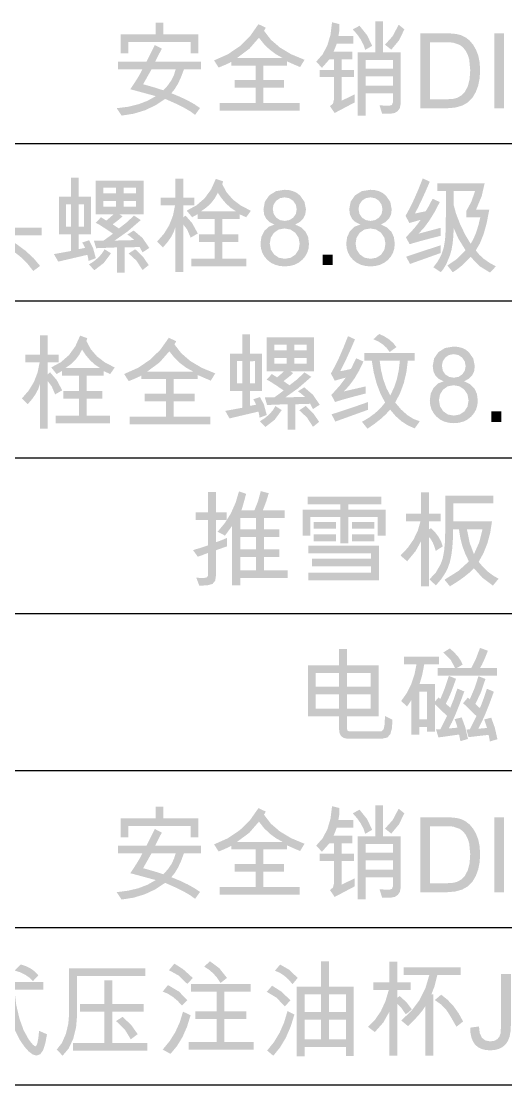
# Model space of a CAD drawing. Extents: x 3 to 592, y 5 to 207.
# Drawn here: x 413.18 to 424.59, y 130.95 to 156.03 of the extents above; entities that cross this region are included whole.
import ezdxf

# ---------------------------------------------------------------- set-up
doc = ezdxf.new("R2010")
doc.units = 0
doc.layers.get('0').update_dxf_attribs({"linetype": 'CONTINUOUS'})

msp = doc.modelspace()

# ---------------------------------------------------------------- hatches: boundary and pattern name
h = msp.add_hatch(color=7)
h.paths.add_polyline_path([(417.344353, 155.269459), (417.169067, 155.269459), (417.169067, 155.537901), (415.695117, 155.537901), (415.695117, 155.269459), (415.517626, 155.269459), (415.517626, 155.719251), (416.338385, 155.719251), (416.338385, 155.992654), (416.52194, 155.992654), (416.52194, 155.719251), (417.344353, 155.719251)])
h.paths.add_polyline_path([(417.412153, 154.894082), (417.007561, 154.894082), (416.939658, 154.709907), (416.867414, 154.554257), (416.79083, 154.427133), (416.709904, 154.328535), (416.917738, 154.242554), (417.099682, 154.155798), (417.255685, 154.068318), (417.385694, 153.980167), (417.269388, 153.817558), (417.164278, 153.896322), (417.011832, 153.985472), (416.812051, 154.085061), (416.564935, 154.195141), (416.335887, 154.043014), (416.088547, 153.926492), (415.822809, 153.845627), (415.538572, 153.80047), (415.422265, 153.975206), (415.693687, 154.009734), (415.937514, 154.068706), (416.153849, 154.152172), (416.342795, 154.260184), (415.743073, 154.422792), (415.847149, 154.578752), (415.929521, 154.709287), (415.990189, 154.814397), (416.029153, 154.894082), (415.454787, 154.894082), (415.454787, 155.073778), (416.124514, 155.073778), (416.321849, 155.464589), (416.486111, 155.380253), (416.329015, 155.073778), (417.412153, 155.073778)])
h.paths.add_polyline_path([(416.814635, 154.894082), (416.24523, 154.894082), (416.04569, 154.540753), (416.305312, 154.467028), (416.52194, 154.397437), (416.624259, 154.508756), (416.707148, 154.628603), (416.770607, 154.757027)])
h = msp.add_hatch(color=7)
h.paths.add_polyline_path([(422.108247, 154.062298), (422.092193, 153.979615), (422.044306, 153.910162), (421.972304, 153.863033), (421.885005, 153.847324), (421.67389, 153.847324), (421.613256, 154.044108), (421.752645, 154.034944), (421.835396, 154.031981), (421.905125, 154.051894), (421.928551, 154.111907), (421.928551, 154.328535), (421.283078, 154.328535), (421.283078, 153.803227), (421.101728, 153.803227), (421.101728, 155.294815), (421.51073, 155.294815), (421.51073, 156.025175), (421.69208, 156.025175), (421.69208, 155.294815), (422.108247, 155.294815)])
h.paths.add_polyline_path([(421.928551, 154.906208), (421.928551, 155.113465), (421.283078, 155.113465), (421.283078, 154.906208)])
h.paths.add_polyline_path([(421.928551, 154.508231), (421.928551, 154.726512), (421.283078, 154.726512), (421.283078, 154.508231)])
h.paths.add_polyline_path([(421.028417, 154.111907), (420.556025, 153.862207), (420.447436, 154.02261), (420.518405, 154.088274), (420.542245, 154.187424), (420.542245, 154.708322), (420.201594, 154.708322), (420.201594, 154.87975), (420.542245, 154.87975), (420.542245, 155.128348), (420.433655, 155.128348), (420.256715, 154.926603), (420.123321, 155.073778), (420.272769, 155.244405), (420.384597, 155.456114), (420.458805, 155.708855), (420.495392, 156.002575), (420.665717, 155.959029), (420.664959, 155.796972), (420.644771, 155.674602), (420.997549, 155.674602), (420.997549, 155.494906), (420.603981, 155.494906), (420.574767, 155.411948), (420.530669, 155.309147), (420.97109, 155.309147), (420.97109, 155.128348), (420.723595, 155.128348), (420.723595, 154.87975), (421.013534, 154.87975), (421.013534, 154.708322), (420.723595, 154.708322), (420.723595, 154.153799), (421.028417, 154.300974)])
h.paths.add_polyline_path([(422.198647, 155.835006), (422.069731, 155.571525), (421.889966, 155.356), (421.74224, 155.47396), (421.923246, 155.675223), (422.06415, 155.943044)])
h.paths.add_polyline_path([(421.440174, 155.445297), (421.276464, 155.351039), (421.234907, 155.47216), (421.172215, 155.593229), (421.088336, 155.714195), (420.983217, 155.835006), (421.142518, 155.919342), (421.323592, 155.692655)])
h = msp.add_hatch(color=7)
h.paths.add_polyline_path([(419.847292, 155.116221), (419.742561, 154.945896), (419.612336, 155.000053), (419.433329, 155.079841), (419.433329, 154.981174), (418.873295, 154.981174), (418.873295, 154.639971), (419.366081, 154.639971), (419.366081, 154.459173), (418.873295, 154.459173), (418.873295, 154.095922), (419.733742, 154.095922), (419.733742, 153.916226), (417.845829, 153.916226), (417.845829, 154.095922), (418.693047, 154.095922), (418.693047, 154.459173), (418.200261, 154.459173), (418.200261, 154.639971), (418.693047, 154.639971), (418.693047, 154.981174), (418.121437, 154.981174), (418.121437, 155.068817), (418.089811, 155.049498), (418.02966, 155.020517), (417.940983, 154.981923), (417.823781, 154.933769), (417.716845, 155.10189), (418.040753, 155.246394), (418.322906, 155.436891), (418.563305, 155.673483), (418.761949, 155.956273), (418.935031, 155.874694), (418.893138, 155.800831), (419.053852, 155.590611), (419.266449, 155.406436), (419.530929, 155.248306)])
h.paths.add_polyline_path([(419.333559, 155.158114), (419.171717, 155.248151), (419.024396, 155.357929), (418.891648, 155.487551), (418.773525, 155.63712), (418.545804, 155.375499), (418.254831, 155.158114)])
h = msp.add_hatch(color=7)
h.paths.add_polyline_path([(422.573343, 155.740748), (423.16149, 155.740748), (423.305357, 155.736614), (423.427727, 155.724212), (423.536868, 155.6961), (423.641047, 155.644837), (423.735994, 155.569527), (423.818539, 155.470653), (423.886683, 155.351315), (423.938704, 155.21544), (423.971225, 155.056277), (423.98225, 154.866521), (423.971001, 154.679754), (423.937326, 154.510505), (423.881326, 154.358722), (423.803105, 154.224355), (423.697366, 154.114388), (423.559536, 154.035839), (423.389564, 153.98871), (423.187397, 153.973001), (422.573343, 153.973001)])
h.paths.add_polyline_path([(422.798791, 154.183014), (423.163695, 154.183014), (423.363235, 154.197345), (423.45136, 154.223873), (423.540726, 154.275618), (423.622857, 154.359885), (423.690106, 154.48508), (423.734754, 154.65451), (423.749637, 154.871482), (423.726486, 155.118977), (423.694171, 155.228945), (423.643252, 155.32899), (423.577796, 155.410777), (423.503244, 155.467345), (423.348903, 155.520813), (423.263741, 155.528255), (423.15708, 155.530735), (422.798791, 155.530735)])
h = msp.add_hatch(color=7)
h.dxf.hatch_style = 2
h.paths.add_polyline_path([(424.546776, 153.973001), (424.319675, 153.973001), (424.319675, 155.740748), (424.546776, 155.740748)])
h = msp.add_hatch(color=7)
h.paths.add_polyline_path([(413.654226, 150.980696), (412.815276, 150.980696), (412.79874, 150.933291), (413.0531, 150.779399), (413.274645, 150.615378), (413.463428, 150.441228), (413.619499, 150.25695), (413.54288, 150.199624), (413.457993, 150.137336), (413.318691, 150.313648), (413.148899, 150.479572), (412.948722, 150.635058), (412.718262, 150.780053), (412.543277, 150.561462), (412.319251, 150.380284), (412.046133, 150.236521), (411.72387, 150.13017), (411.631266, 150.308764), (411.981218, 150.420265), (412.261305, 150.569489), (412.471524, 150.756334), (412.611878, 150.980696), (411.592681, 150.980696), (411.592681, 151.159841), (412.67196, 151.159841), (412.718124, 151.362895), (412.733696, 151.595301), (412.733696, 152.328417), (412.917251, 152.328417), (412.917251, 151.489467), (412.904917, 151.342431), (412.868193, 151.159841), (413.654226, 151.159841)])
h.paths.add_polyline_path([(412.479035, 151.812479), (412.345641, 151.666407), (412.18441, 151.881519), (411.95538, 152.064385), (412.074994, 152.194472), (412.190758, 152.125949), (412.296651, 152.039442), (412.392726, 151.934953)])
h.paths.add_polyline_path([(412.275636, 151.362688), (412.130667, 151.223782), (412.061928, 151.33902), (411.974742, 151.444957), (411.869055, 151.541592), (411.744816, 151.628925), (411.860571, 151.76287), (411.988832, 151.682048), (412.100763, 151.58841), (412.196365, 151.481957)])
h = msp.add_hatch(color=7)
h.paths.add_polyline_path([(414.932072, 150.438851), (414.760644, 150.37491), (414.747966, 150.458833), (414.733635, 150.518777), (414.04682, 150.358374), (413.944846, 150.535314), (414.349438, 150.609177), (414.349438, 151.002193), (414.060601, 151.002193), (414.060601, 151.888547), (414.349438, 151.888547), (414.349438, 152.338339), (414.530236, 152.338339), (414.530236, 151.888547), (414.816317, 151.888547), (414.816317, 151.002193), (414.530236, 151.002193), (414.530236, 150.653825), (414.626837, 150.671188), (414.677962, 150.683591), (414.643098, 150.758005), (414.610714, 150.809268), (414.772771, 150.861082), (414.866271, 150.680766)])
h.paths.add_polyline_path([(414.64985, 151.182992), (414.64985, 151.708851), (414.530236, 151.706095), (414.530236, 151.182992)])
h.paths.add_polyline_path([(414.349438, 151.182992), (414.349438, 151.708851), (414.227619, 151.708851), (414.227619, 151.182992)])
h.paths.add_polyline_path([(416.19215, 150.681386), (416.032298, 150.577757), (416.012316, 150.611381), (415.96505, 150.702883), (415.608965, 150.691308), (415.608965, 150.095444), (415.427064, 150.095444), (415.427064, 150.693512), (414.939238, 150.67422), (414.886321, 150.853916), (415.11232, 150.853916), (415.197491, 150.914481), (415.26287, 150.96223), (415.308509, 150.997163), (415.334459, 151.019281), (415.317311, 151.029926), (415.282438, 151.052767), (415.229892, 151.087804), (415.159724, 151.135036), (415.023298, 151.223024), (414.929867, 151.273391), (415.054442, 151.405131), (415.177363, 151.325205), (415.288571, 151.418292), (415.344381, 151.471277), (414.927662, 151.471277), (414.927662, 152.269437), (416.058205, 152.269437), (416.058205, 151.471277), (415.489351, 151.471277), (415.560458, 151.426629), (415.531192, 151.398009), (415.483012, 151.356831), (415.415815, 151.303148), (415.329498, 151.237011), (415.475019, 151.140548), (415.64376, 151.270842), (415.831104, 151.442063), (415.990957, 151.338434), (415.681036, 151.07013), (415.373596, 150.853916), (415.840475, 150.866043), (415.741325, 150.949207), (415.674008, 150.997232), (415.82449, 151.09149), (416.029197, 150.917857)])
h.paths.add_polyline_path([(415.877406, 151.965717), (415.877406, 152.098009), (415.586365, 152.098009), (415.586365, 151.965717)])
h.paths.add_polyline_path([(415.405015, 151.965717), (415.405015, 152.098009), (415.109564, 152.098009), (415.109564, 151.965717)])
h.paths.add_polyline_path([(415.877406, 151.652076), (415.877406, 151.784919), (415.586365, 151.784919), (415.586365, 151.652076)])
h.paths.add_polyline_path([(415.405015, 151.652076), (415.405015, 151.784919), (415.109564, 151.784919), (415.109564, 151.652076)])
h.paths.add_polyline_path([(416.177819, 150.276242), (416.032298, 150.160487), (415.88719, 150.382627), (415.704876, 150.550196), (415.858114, 150.651069), (416.040497, 150.476471)])
h.paths.add_polyline_path([(415.288708, 150.554606), (415.119761, 150.326334), (414.897897, 150.155526), (414.770566, 150.290574), (414.891808, 150.369966), (414.993464, 150.456076), (415.075586, 150.549008), (415.138227, 150.648864)])
h = msp.add_hatch(color=7)
h.paths.add_polyline_path([(417.333295, 151.021486), (417.165175, 150.92392), (417.082148, 151.115399), (416.988786, 151.237011), (416.988786, 150.115839), (416.802475, 150.115839), (416.802475, 151.162597), (416.762581, 151.048805), (416.700776, 150.932326), (416.61706, 150.813161), (416.511433, 150.691308), (416.376386, 150.831867), (416.537297, 151.015939), (416.661157, 151.219234), (416.747913, 151.441753), (416.797514, 151.683495), (416.455761, 151.683495), (416.455761, 151.864294), (416.80468, 151.864294), (416.80468, 152.31629), (416.988786, 152.31629), (416.988786, 151.864294), (417.250613, 151.864294), (417.250613, 151.683495), (416.988786, 151.683495), (416.988786, 151.397414), (417.044459, 151.444819), (417.203553, 151.261264)])
h.paths.add_polyline_path([(418.583452, 151.557818), (418.47376, 151.405131), (418.318317, 151.473482), (418.318317, 151.364893), (417.913725, 151.364893), (417.913725, 151.004398), (418.285244, 151.004398), (418.285244, 150.824702), (417.913725, 150.824702), (417.913725, 150.426724), (418.47376, 150.426724), (418.47376, 150.245926), (417.177853, 150.245926), (417.177853, 150.426724), (417.730722, 150.426724), (417.730722, 150.824702), (417.361407, 150.824702), (417.361407, 151.004398), (417.730722, 151.004398), (417.730722, 151.364893), (417.328334, 151.364893), (417.328334, 151.476238), (417.199901, 151.405131), (417.072019, 151.560574), (417.303125, 151.685442), (417.494595, 151.851754), (417.64648, 152.059613), (417.758834, 152.309124), (417.929159, 152.251247), (417.909315, 152.182345), (418.012556, 151.990117), (418.15936, 151.821919), (418.349676, 151.677802)])
h.paths.add_polyline_path([(418.231776, 151.545691), (418.112404, 151.625066), (418.001506, 151.724285), (417.899083, 151.843348), (417.805136, 151.982254), (417.735166, 151.853269), (417.645972, 151.737514), (417.537555, 151.634988), (417.409914, 151.545691)])
h = msp.add_hatch(color=7)
h.paths.add_polyline_path([(423.053378, 150.966915), (422.836234, 150.912035), (422.642034, 150.860668), (422.470778, 150.812816), (422.322467, 150.768478), (422.234824, 150.933291), (422.348297, 151.05256), (422.443941, 151.160667), (422.521705, 151.257612), (422.581538, 151.343395), (422.317506, 151.26843), (422.226004, 151.437653), (422.322114, 151.611605), (422.421892, 151.81682), (422.525288, 152.053352), (422.63225, 152.321251), (422.796512, 152.241876), (422.695846, 152.009858), (422.603862, 151.80745), (422.52056, 151.634704), (422.445939, 151.491672), (422.700049, 151.545691), (422.778529, 151.676674), (422.863209, 151.841143), (423.032432, 151.76287), (422.911113, 151.528974), (422.787004, 151.326652), (422.660207, 151.155853), (422.530826, 151.016525), (423.053378, 151.155431)])
h.paths.add_polyline_path([(424.354246, 150.245926), (424.213687, 150.101507), (423.968051, 150.251713), (423.758383, 150.471373), (423.642119, 150.349589), (423.533142, 150.248682), (423.431503, 150.168445), (423.337254, 150.108673), (423.212128, 150.266321), (423.430341, 150.416871), (423.638218, 150.627367), (423.466721, 150.906833), (423.360956, 151.148265), (423.351172, 150.956339), (423.335049, 150.784876), (423.308178, 150.633878), (423.270557, 150.503343), (423.187324, 150.300565), (423.109051, 150.172614), (423.055583, 150.108673), (422.88195, 150.224428), (422.98613, 150.364575), (423.067159, 150.51547), (423.124141, 150.682075), (423.155904, 150.86935), (423.164267, 150.978801), (423.170305, 151.109542), (423.173965, 151.261574), (423.175197, 151.434897), (423.175197, 152.024697), (422.974555, 152.024697), (422.974555, 152.204394), (424.088561, 152.204394), (424.019934, 151.903499), (423.885162, 151.579867), (424.19715, 151.579867), (424.137937, 151.269808), (424.065341, 151.006878), (423.979411, 150.791078), (423.880201, 150.622406), (423.963495, 150.520095), (424.070302, 150.42321), (424.200569, 150.331803)])
h.paths.add_polyline_path([(423.986586, 151.40017), (423.661369, 151.40017), (423.661369, 151.560574), (423.773472, 151.764317), (423.865318, 152.024697), (423.358752, 152.024697), (423.358752, 151.696724), (423.414424, 151.492499), (423.511438, 151.241972), (423.632499, 150.989033), (423.760588, 150.777848), (423.827991, 150.898573), (423.888056, 151.042501), (423.940887, 151.209683)])
h.paths.add_polyline_path([(423.053378, 150.56067), (422.332389, 150.303803), (422.239785, 150.474129), (422.48163, 150.554839), (422.697845, 150.626609), (422.888427, 150.689387), (423.053378, 150.743122)])
h = msp.add_hatch(color=7)
h.paths.add_polyline_path([(419.62648, 151.232601), (419.768685, 151.164293), (419.870324, 151.066065), (419.931346, 150.937968), (419.951697, 150.780053), (419.941681, 150.670697), (419.911665, 150.570798), (419.861703, 150.480304), (419.791845, 150.399164), (419.706062, 150.331967), (419.609117, 150.284097), (419.50101, 150.255451), (419.381741, 150.245926), (419.261042, 150.255546), (419.152022, 150.284442), (419.054784, 150.332665), (418.969432, 150.400266), (418.89966, 150.482208), (418.849887, 150.574174), (418.820061, 150.676063), (418.810131, 150.78777), (418.832455, 150.944453), (418.899427, 151.080466), (419.004158, 151.181338), (419.140309, 151.232601), (419.026405, 151.290125), (418.945109, 151.36758), (418.89637, 151.469322), (418.880135, 151.595301), (418.914448, 151.774583), (419.017388, 151.92162), (419.175793, 152.019599), (419.37678, 152.052258), (419.484258, 152.043792), (419.580936, 152.018427), (419.666762, 151.976216), (419.741684, 151.91721), (419.845864, 151.767831), (419.880591, 151.59034), (419.864683, 151.470562), (419.816994, 151.371714), (419.737576, 151.293846)])
h.paths.add_polyline_path([(419.381741, 151.318039), (419.491295, 151.33747), (419.581832, 151.395761), (419.642603, 151.483128), (419.662861, 151.59034), (419.642259, 151.700238), (419.58073, 151.791533), (419.488952, 151.853063), (419.378985, 151.873664), (419.268122, 151.853407), (419.178342, 151.792636), (419.118811, 151.704579), (419.098967, 151.602466), (419.119293, 151.484713), (419.180547, 151.394658), (419.271429, 151.337125)])
h.paths.add_polyline_path([(419.381741, 150.424519), (419.519545, 150.449048), (419.632544, 150.523187), (419.707716, 150.636944), (419.732865, 150.780053), (419.706889, 150.923852), (419.629237, 151.039124), (419.514377, 151.115054), (419.37678, 151.140548), (419.236151, 151.114503), (419.124875, 151.036368), (419.052459, 150.92144), (419.028412, 150.785014), (419.053285, 150.643972), (419.128182, 150.528148), (419.241319, 150.450289)])
h = msp.add_hatch(color=7)
h.paths.add_polyline_path([(421.64657, 151.232601), (421.788775, 151.164293), (421.890414, 151.066065), (421.951435, 150.937968), (421.971787, 150.780053), (421.96177, 150.670697), (421.931755, 150.570798), (421.881792, 150.480304), (421.811934, 150.399164), (421.726151, 150.331967), (421.629206, 150.284097), (421.521099, 150.255451), (421.40183, 150.245926), (421.281131, 150.255546), (421.172111, 150.284442), (421.074873, 150.332665), (420.989521, 150.400266), (420.919749, 150.482208), (420.869976, 150.574174), (420.84015, 150.676063), (420.83022, 150.78777), (420.852544, 150.944453), (420.919517, 151.080466), (421.024248, 151.181338), (421.160398, 151.232601), (421.046494, 151.290125), (420.965199, 151.36758), (420.916459, 151.469322), (420.900224, 151.595301), (420.934537, 151.774583), (421.037477, 151.92162), (421.195882, 152.019599), (421.396869, 152.052258), (421.504348, 152.043792), (421.601026, 152.018427), (421.686851, 151.976216), (421.761774, 151.91721), (421.865953, 151.767831), (421.90068, 151.59034), (421.884772, 151.470562), (421.837084, 151.371714), (421.757665, 151.293846)])
h.paths.add_polyline_path([(421.40183, 151.318039), (421.511384, 151.33747), (421.601921, 151.395761), (421.662693, 151.483128), (421.68295, 151.59034), (421.662348, 151.700238), (421.600819, 151.791533), (421.509042, 151.853063), (421.399074, 151.873664), (421.288211, 151.853407), (421.198432, 151.792636), (421.1389, 151.704579), (421.119057, 151.602466), (421.139383, 151.484713), (421.200637, 151.394658), (421.291518, 151.337125)])
h.paths.add_polyline_path([(421.40183, 150.424519), (421.539634, 150.449048), (421.652633, 150.523187), (421.727805, 150.636944), (421.752954, 150.780053), (421.726978, 150.923852), (421.649326, 151.039124), (421.534466, 151.115054), (421.396869, 151.140548), (421.25624, 151.114503), (421.144964, 151.036368), (421.072548, 150.92144), (421.048501, 150.785014), (421.073375, 150.643972), (421.148271, 150.528148), (421.261408, 150.450289)])
h = msp.add_hatch(color=7)
h.dxf.hatch_style = 2
h.paths.add_polyline_path([(420.513493, 150.276242), (420.270407, 150.276242), (420.270407, 150.523187), (420.513493, 150.523187)])
h = msp.add_hatch(color=7)
h.paths.add_polyline_path([(414.140153, 147.324727), (413.973686, 147.227162), (413.891348, 147.418641), (413.799502, 147.540252), (413.799502, 146.419081), (413.614294, 146.419081), (413.614294, 147.465838), (413.574916, 147.352047), (413.513835, 147.235568), (413.431049, 147.116402), (413.326559, 146.994549), (413.192614, 147.135109), (413.35207, 147.319181), (413.474836, 147.522476), (413.560808, 147.744994), (413.609884, 147.986737), (413.271438, 147.986737), (413.271438, 148.167535), (413.616498, 148.167535), (413.616498, 148.619532), (413.799502, 148.619532), (413.799502, 148.167535), (414.058573, 148.167535), (414.058573, 147.986737), (413.799502, 147.986737), (413.799502, 147.700656), (413.854623, 147.748061), (414.011858, 147.564506)])
h.paths.add_polyline_path([(415.377631, 147.86106), (415.269042, 147.708373), (415.115804, 147.776724), (415.115804, 147.668134), (414.71507, 147.668134), (414.71507, 147.30764), (415.082731, 147.30764), (415.082731, 147.127943), (414.71507, 147.127943), (414.71507, 146.729966), (415.269042, 146.729966), (415.269042, 146.549167), (413.986364, 146.549167), (413.986364, 146.729966), (414.533721, 146.729966), (414.533721, 147.127943), (414.168265, 147.127943), (414.168265, 147.30764), (414.533721, 147.30764), (414.533721, 147.668134), (414.135192, 147.668134), (414.135192, 147.77948), (414.007861, 147.708373), (413.881633, 147.863816), (414.110456, 147.988683), (414.300005, 148.154995), (414.45028, 148.362855), (414.561281, 148.612366), (414.729953, 148.554489), (414.71011, 148.485587), (414.812549, 148.293359), (414.957881, 148.125161), (415.146207, 147.981044)])
h.paths.add_polyline_path([(415.029814, 147.848933), (414.911596, 147.928308), (414.801749, 148.027527), (414.700377, 148.146589), (414.607583, 148.285495), (414.538139, 148.156511), (414.449729, 148.040756), (414.342406, 147.93823), (414.216221, 147.848933)])
h = msp.add_hatch(color=7)
h.paths.add_polyline_path([(417.744415, 147.722705), (417.639133, 147.552379), (417.508013, 147.606536), (417.327697, 147.686324), (417.327697, 147.587657), (416.763252, 147.587657), (416.763252, 147.246455), (417.259346, 147.246455), (417.259346, 147.065656), (416.763252, 147.065656), (416.763252, 146.702405), (417.629763, 146.702405), (417.629763, 146.522709), (415.72807, 146.522709), (415.72807, 146.702405), (416.581902, 146.702405), (416.581902, 147.065656), (416.085257, 147.065656), (416.085257, 147.246455), (416.581902, 147.246455), (416.581902, 147.587657), (416.005882, 147.587657), (416.005882, 147.6753), (415.973834, 147.655982), (415.913209, 147.627), (415.823956, 147.588406), (415.706021, 147.540252), (415.597983, 147.708373), (415.924182, 147.852878), (416.208316, 148.043374), (416.450489, 148.279966), (416.650804, 148.562757), (416.82554, 148.481177), (416.783096, 148.407314), (416.944929, 148.197094), (417.159163, 148.012919), (417.425692, 147.85479)])
h.paths.add_polyline_path([(417.226824, 147.764597), (417.063751, 147.854635), (416.91525, 147.964413), (416.781425, 148.094034), (416.66238, 148.243603), (416.433419, 147.981983), (416.140379, 147.764597)])
h = msp.add_hatch(color=7)
h.paths.add_polyline_path([(418.957506, 146.742093), (418.787732, 146.678152), (418.775329, 146.762074), (418.761273, 146.822019), (418.080522, 146.661615), (417.980201, 146.838555), (418.380384, 146.912418), (418.380384, 147.305435), (418.094854, 147.305435), (418.094854, 148.191789), (418.380384, 148.191789), (418.380384, 148.641581), (418.559529, 148.641581), (418.559529, 148.191789), (418.842853, 148.191789), (418.842853, 147.305435), (418.559529, 147.305435), (418.559529, 146.957067), (418.655371, 146.97443), (418.706152, 146.986832), (418.671287, 147.061246), (418.638904, 147.112509), (418.799858, 147.164324), (418.892325, 146.984007)])
h.paths.add_polyline_path([(418.67804, 147.486233), (418.67804, 148.012093), (418.559529, 148.009337), (418.559529, 147.486233)])
h.paths.add_polyline_path([(418.380384, 147.486233), (418.380384, 148.012093), (418.260219, 148.012093), (418.260219, 147.486233)])
h.paths.add_polyline_path([(420.204906, 146.984627), (420.046707, 146.880999), (420.027208, 146.914623), (419.98001, 147.006125), (419.627784, 146.994549), (419.627784, 146.398686), (419.447536, 146.398686), (419.447536, 146.996754), (418.964672, 146.977462), (418.911755, 147.157158), (419.135549, 147.157158), (419.219996, 147.217723), (419.284859, 147.265472), (419.330188, 147.300405), (419.356035, 147.322522), (419.338671, 147.333168), (419.303945, 147.356009), (419.251855, 147.391045), (419.182402, 147.438278), (419.047561, 147.526265), (418.955301, 147.576633), (419.078222, 147.708373), (419.200041, 147.628447), (419.310008, 147.721533), (419.365405, 147.774519), (418.953096, 147.774519), (418.953096, 148.572679), (420.072615, 148.572679), (420.072615, 147.774519), (419.509272, 147.774519), (419.579277, 147.72987), (419.550751, 147.70125), (419.503209, 147.660073), (419.43665, 147.60639), (419.351074, 147.540252), (419.494941, 147.44379), (419.662441, 147.574083), (419.847719, 147.745304), (420.005917, 147.641676), (419.698753, 147.373372), (419.394068, 147.157158), (419.857089, 147.169285), (419.758697, 147.252449), (419.691725, 147.300474), (419.840553, 147.394732), (420.0434, 147.221099)])
h.paths.add_polyline_path([(419.89347, 148.268959), (419.89347, 148.401251), (419.605184, 148.401251), (419.605184, 148.268959)])
h.paths.add_polyline_path([(419.426039, 148.268959), (419.426039, 148.401251), (419.133344, 148.401251), (419.133344, 148.268959)])
h.paths.add_polyline_path([(419.89347, 147.955317), (419.89347, 148.08816), (419.605184, 148.08816), (419.605184, 147.955317)])
h.paths.add_polyline_path([(419.426039, 147.955317), (419.426039, 148.08816), (419.133344, 148.08816), (419.133344, 147.955317)])
h.paths.add_polyline_path([(420.191126, 146.579484), (420.046707, 146.463729), (419.90284, 146.685869), (419.722593, 146.853438), (419.874728, 146.954311), (420.055045, 146.779713)])
h.paths.add_polyline_path([(419.310284, 146.857848), (419.143334, 146.629576), (418.923882, 146.458768), (418.797654, 146.593816), (418.91775, 146.673208), (419.018415, 146.759318), (419.099651, 146.85225), (419.161456, 146.952106)])
h = msp.add_hatch(color=7)
h.paths.add_polyline_path([(422.010553, 148.342271), (421.852354, 148.226515), (421.781782, 148.322539), (421.694156, 148.404765), (421.58958, 148.473245), (421.468157, 148.52803), (421.60541, 148.653707), (421.735841, 148.59117), (421.846842, 148.518453), (421.938413, 148.435504)])
h.paths.add_polyline_path([(421.286808, 147.24866), (421.067708, 147.192125), (420.874292, 147.139932), (420.70661, 147.09208), (420.564716, 147.048568), (420.478726, 147.213933), (420.68054, 147.437933), (420.818275, 147.623486), (420.659869, 147.581042), (420.559755, 147.550174), (420.468253, 147.719949), (420.563226, 147.892238), (420.662074, 148.096566), (420.764746, 148.332934), (420.871191, 148.601342), (421.034902, 148.525825), (420.936217, 148.29596), (420.845284, 148.094155), (420.762206, 147.920358), (420.687085, 147.774519), (420.775831, 147.790918), (420.938991, 147.826333), (420.951083, 147.848985), (420.975784, 147.898818), (421.013095, 147.975936), (421.063014, 148.080443), (421.234442, 148.002171), (421.133759, 147.790797), (421.023464, 147.603091), (420.903455, 147.438949), (420.773626, 147.298269), (421.286808, 147.416229)])
h.paths.add_polyline_path([(422.561768, 146.593816), (422.442155, 146.426246), (422.281854, 146.496027), (422.131683, 146.592989), (421.99164, 146.717236), (421.861725, 146.868872), (421.761171, 146.758052), (421.638965, 146.64625), (421.495158, 146.533311), (421.329802, 146.419081), (421.199716, 146.581689), (421.363418, 146.677902), (421.508878, 146.785432), (421.636045, 146.904227), (421.744867, 147.034237), (421.635003, 147.246007), (421.546017, 147.481135), (421.477907, 147.73962), (421.430675, 148.021463), (421.253183, 148.021463), (421.253183, 148.202262), (422.440501, 148.202262), (422.440501, 148.021463), (422.279546, 148.021463), (422.245138, 147.746863), (422.184117, 147.491125), (422.096534, 147.254301), (421.982441, 147.036442), (422.121253, 146.871706), (422.264043, 146.742988), (422.410865, 146.650341)])
h.paths.add_polyline_path([(422.092133, 148.021463), (421.616985, 148.021463), (421.651729, 147.785724), (421.704767, 147.5705), (421.776201, 147.375844), (421.866135, 147.201806), (421.953149, 147.383208), (422.019855, 147.580216), (422.0662, 147.792933)])
h.paths.add_polyline_path([(421.339724, 146.863911), (420.57133, 146.58665), (420.483687, 146.756975), (420.796424, 146.860328), (421.043377, 146.943011), (421.224494, 147.005022), (421.339724, 147.046364)])
h = msp.add_hatch(color=7)
h.paths.add_polyline_path([(423.605636, 147.535843), (423.746394, 147.467535), (423.846999, 147.369307), (423.9074, 147.241209), (423.927546, 147.083295), (423.917632, 146.973939), (423.887927, 146.87404), (423.838481, 146.783546), (423.769347, 146.702405), (423.684477, 146.635209), (423.588548, 146.587339), (423.481458, 146.558693), (423.363101, 146.549167), (423.243634, 146.558788), (423.135794, 146.587683), (423.039633, 146.635906), (422.955202, 146.703508), (422.886154, 146.785449), (422.836897, 146.877416), (422.807382, 146.979305), (422.797554, 147.091012), (422.819534, 147.247695), (422.885749, 147.383707), (422.989102, 147.48458), (423.123874, 147.535843), (423.011099, 147.593367), (422.930673, 147.670822), (422.882493, 147.772564), (422.866456, 147.898542), (422.900356, 148.077825), (423.002055, 148.224862), (423.159014, 148.32284), (423.35814, 148.3555), (423.464473, 148.347033), (423.560161, 148.321669), (423.6451, 148.279458), (423.719186, 148.220452), (423.822401, 148.071073), (423.85699, 147.893581), (423.841281, 147.773804), (423.794152, 147.674956), (423.715603, 147.597088)])
h.paths.add_polyline_path([(423.363101, 147.621281), (423.471828, 147.640711), (423.561539, 147.699002), (423.621346, 147.78637), (423.641465, 147.893581), (423.620932, 148.00348), (423.559885, 148.094775), (423.469417, 148.156304), (423.360345, 148.176906), (423.250309, 148.156649), (423.161356, 148.095877), (423.102583, 148.007821), (423.083084, 147.905708), (423.103065, 147.787955), (423.163561, 147.6979), (423.253823, 147.640367)])
h.paths.add_polyline_path([(423.363101, 146.727761), (423.499527, 146.75229), (423.611148, 146.826429), (423.685562, 146.940186), (423.710367, 147.083295), (423.684735, 147.227093), (423.607841, 147.342366), (423.494153, 147.418296), (423.35814, 147.44379), (423.219096, 147.417745), (423.108991, 147.33961), (423.037057, 147.224682), (423.01308, 147.088256), (423.037609, 146.947214), (423.111747, 146.83139), (423.223782, 146.75353)])
h = msp.add_hatch(color=7)
h.dxf.hatch_style = 2
h.paths.add_polyline_path([(424.483733, 146.579484), (424.243403, 146.579484), (424.243403, 146.826429), (424.483733, 146.826429)])
h = msp.add_hatch(color=7)
h.paths.add_polyline_path([(419.451649, 142.899814), (418.332682, 142.899814), (418.332682, 142.722322), (418.141962, 142.722322), (418.141962, 144.129575), (417.974392, 143.898064), (417.799657, 143.989566), (417.97124, 144.194825), (418.112334, 144.421994), (418.223042, 144.671075), (418.303468, 144.942066), (418.471037, 144.883086), (418.431246, 144.733543), (418.399517, 144.618985), (418.375849, 144.539464), (418.360243, 144.495031), (418.666719, 144.495031), (418.751054, 144.708006), (418.8172, 144.947027), (419.004062, 144.897418), (418.945427, 144.704699), (418.865707, 144.495031), (419.37944, 144.495031), (419.37944, 144.315334), (418.893268, 144.315334), (418.893268, 144.044136), (419.251558, 144.044136), (419.251558, 143.862787), (418.893268, 143.862787), (418.893268, 143.573399), (419.251558, 143.573399), (419.251558, 143.394254), (418.893268, 143.394254), (418.893268, 143.080612), (419.451649, 143.080612)])
h.paths.add_polyline_path([(418.705304, 144.044136), (418.705304, 144.315334), (418.332682, 144.315334), (418.332682, 144.044136)])
h.paths.add_polyline_path([(418.705304, 143.573399), (418.705304, 143.862787), (418.332682, 143.862787), (418.332682, 143.573399)])
h.paths.add_polyline_path([(418.705304, 143.080612), (418.705304, 143.394254), (418.332682, 143.394254), (418.332682, 143.080612)])
h.paths.add_polyline_path([(418.024001, 143.646159), (417.764379, 143.554106), (417.764379, 142.979189), (417.742882, 142.83539), (417.67839, 142.758151), (417.558087, 142.725974), (417.369158, 142.717361), (417.298051, 142.906979), (417.391482, 142.899538), (417.463416, 142.897057), (417.548027, 142.912423), (417.576415, 142.958794), (417.576415, 143.490716), (417.437646, 143.436973), (417.332778, 143.401419), (417.220881, 143.556862), (417.415598, 143.614395), (417.576415, 143.669861), (417.576415, 144.265725), (417.283719, 144.265725), (417.283719, 144.445421), (417.576415, 144.445421), (417.576415, 144.922774), (417.764379, 144.922774), (417.764379, 144.445421), (418.011875, 144.445421), (418.011875, 144.265725), (417.764379, 144.265725), (417.764379, 143.744827), (417.884682, 143.786099), (418.019041, 143.843494)])
h = msp.add_hatch(color=7)
h.paths.add_polyline_path([(421.755729, 143.898064), (421.567765, 143.898064), (421.567765, 144.339588), (420.879297, 144.339588), (420.879297, 143.719471), (420.691332, 143.719471), (420.691332, 144.339588), (419.986879, 144.339588), (419.986879, 143.898064), (419.800017, 143.898064), (419.800017, 144.510465), (420.691332, 144.510465), (420.691332, 144.638346), (419.922938, 144.638346), (419.922938, 144.819145), (421.6521, 144.819145), (421.6521, 144.638346), (420.879297, 144.638346), (420.879297, 144.510465), (421.755729, 144.510465)])
h.paths.add_polyline_path([(421.487838, 144.058468), (420.96694, 144.058468), (420.96694, 144.218872), (421.487838, 144.218872)])
h.paths.add_polyline_path([(420.592113, 144.058468), (420.064049, 144.058468), (420.064049, 144.218872), (420.592113, 144.218872)])
h.paths.add_polyline_path([(421.487838, 143.766324), (420.96694, 143.766324), (420.96694, 143.929484), (421.487838, 143.929484)])
h.paths.add_polyline_path([(420.592113, 143.766324), (420.064049, 143.766324), (420.064049, 143.929484), (420.592113, 143.929484)])
h.paths.add_polyline_path([(421.600286, 142.845243), (419.93286, 142.845243), (419.93286, 143.026042), (421.412322, 143.026042), (421.412322, 143.172114), (420.024362, 143.172114), (420.024362, 143.35181), (421.412322, 143.35181), (421.412322, 143.47859), (419.93286, 143.47859), (419.93286, 143.658286), (421.600286, 143.658286)])
h = msp.add_hatch(color=7)
h.paths.add_polyline_path([(423.101245, 143.643403), (422.938637, 143.53757), (422.902162, 143.649819), (422.863052, 143.741864), (422.821357, 143.813754), (422.777131, 143.865543), (422.777131, 142.705235), (422.590269, 142.705235), (422.590269, 143.764119), (422.465005, 143.535916), (422.264501, 143.29283), (422.107955, 143.42898), (422.280021, 143.612311), (422.415809, 143.808354), (422.515217, 144.017006), (422.578142, 144.238164), (422.239145, 144.238164), (422.239145, 144.418963), (422.590269, 144.418963), (422.590269, 144.915608), (422.777131, 144.915608), (422.777131, 144.418963), (423.056597, 144.418963), (423.056597, 144.238164), (422.777131, 144.238164), (422.777131, 144.04138), (422.82674, 144.075004), (422.927303, 143.971755), (423.006574, 143.865405), (423.064555, 143.755954)])
h.paths.add_polyline_path([(424.416996, 142.882726), (424.284153, 142.720117), (424.030043, 142.910355), (423.837118, 143.127465), (423.732008, 143.025861), (423.602714, 142.921104), (423.449235, 142.813144), (423.271571, 142.701927), (423.143689, 142.858472), (423.468148, 143.062698), (423.718607, 143.290074), (423.632927, 143.465757), (423.565231, 143.650431), (423.515518, 143.843994), (423.483789, 144.046341), (423.345985, 144.046341), (423.341239, 143.813901), (423.327037, 143.607712), (423.303429, 143.427774), (423.270469, 143.274089), (423.221677, 143.134037), (423.15051, 142.995794), (423.056916, 142.859308), (422.940842, 142.724527), (422.788155, 142.865638), (422.936983, 143.024044), (423.056046, 143.229991), (423.101711, 143.363945), (423.134456, 143.536812), (423.154179, 143.748642), (423.160777, 143.999488), (423.160777, 144.841194), (424.294075, 144.841194), (424.294075, 144.658741), (423.348741, 144.658741), (423.348741, 144.230998), (424.261554, 144.230998), (424.220221, 143.964968), (424.154136, 143.717541), (424.063349, 143.488718), (423.947912, 143.278498), (424.059034, 143.150151), (424.174186, 143.041338), (424.293472, 142.952162)])
h.paths.add_polyline_path([(424.039414, 144.046341), (423.671753, 144.046341), (423.736245, 143.727119), (423.837118, 143.460399), (423.964104, 143.745309)])
h = msp.add_hatch(color=7)
h.paths.add_polyline_path([(421.918337, 139.556384), (421.906073, 139.359531), (421.86983, 139.220143), (421.796243, 139.137529), (421.671393, 139.1099), (420.861107, 139.1099), (420.772206, 139.125101), (420.708833, 139.17074), (420.670886, 139.246868), (420.658259, 139.353537), (420.658259, 139.637964), (419.927899, 139.637964), (419.927899, 140.842921), (420.658259, 140.842921), (420.658259, 141.221606), (420.846775, 141.221606), (420.846775, 140.842921), (421.595325, 140.842921), (421.595325, 139.637964), (420.846775, 139.637964), (420.846775, 139.339205), (420.863794, 139.294833), (420.915126, 139.280225), (421.659266, 139.280225), (421.710667, 139.33266), (421.733129, 139.45), (421.7425, 139.642925)])
h.paths.add_polyline_path([(421.407361, 140.338559), (421.407361, 140.660468), (420.846775, 140.660468), (420.846775, 140.338559)])
h.paths.add_polyline_path([(420.658259, 140.338559), (420.658259, 140.660468), (420.106493, 140.660468), (420.106493, 140.338559)])
h.paths.add_polyline_path([(421.407361, 139.815455), (421.407361, 140.158862), (420.846775, 140.158862), (420.846775, 139.815455)])
h.paths.add_polyline_path([(420.658259, 139.815455), (420.658259, 140.158862), (420.106493, 140.158862), (420.106493, 139.815455)])
h = msp.add_hatch(color=7)
h.paths.add_polyline_path([(424.378411, 140.59322), (422.98549, 140.59322), (422.98549, 140.774019), (423.394492, 140.774019), (423.287349, 140.973283), (423.116128, 141.144435), (423.271571, 141.238142), (423.380496, 141.136538), (423.466632, 141.039222), (423.529927, 140.946144), (423.57033, 140.857252), (423.434179, 140.776224), (423.775382, 140.774019), (423.878321, 140.981551), (423.980434, 141.250269), (424.165091, 141.184123), (424.111244, 141.04563), (424.062151, 140.931115), (424.017813, 140.840578), (423.978229, 140.774019), (424.378411, 140.774019)])
h.paths.add_polyline_path([(423.696007, 139.103836), (423.518515, 139.052022), (423.485994, 139.207465), (423.000373, 139.139114), (422.943598, 139.329283), (423.047226, 139.334244), (423.113372, 139.466734), (423.161328, 139.563205), (423.191094, 139.623607), (423.202669, 139.647886), (422.920447, 139.919084), (422.920447, 139.277469), (422.733585, 139.277469), (422.733585, 139.386059), (422.550581, 139.386059), (422.550581, 139.207465), (422.362066, 139.207465), (422.362066, 140.022712), (422.328579, 139.967384), (422.261193, 139.869474), (422.12339, 139.998459), (422.253201, 140.181996), (422.356554, 140.386928), (422.433448, 140.61315), (422.483884, 140.86056), (422.192291, 140.86056), (422.192291, 141.040256), (423.016909, 141.040256), (423.016909, 140.86056), (422.666337, 140.86056), (422.612938, 140.590188), (422.554991, 140.399192), (422.920447, 140.399192), (422.920447, 139.984127), (423.000373, 140.081692), (423.047226, 140.045863), (423.152646, 140.305348), (423.247317, 140.590464), (423.414887, 140.522113), (423.349981, 140.336707), (423.288383, 140.177397), (423.230092, 140.044236), (423.175108, 139.937274), (423.278737, 139.838055), (423.356458, 140.028224), (423.447409, 140.292808), (423.610017, 140.222803), (423.504279, 139.935482), (423.40779, 139.694464), (423.3205, 139.499747), (423.242357, 139.351332), (423.450165, 139.369522), (423.410891, 139.495957), (423.382365, 139.570716), (423.54773, 139.612608), (423.633444, 139.378066)])
h.paths.add_polyline_path([(422.733585, 139.565755), (422.733585, 140.218394), (422.550581, 140.218394), (422.550581, 139.565755)])
h.paths.add_polyline_path([(424.390538, 139.096671), (424.211944, 139.044856), (424.183281, 139.200299), (423.709236, 139.14628), (423.659626, 139.324874), (423.740655, 139.329283), (423.896098, 139.642925), (423.794674, 139.741592), (423.711871, 139.822621), (423.648602, 139.883806), (423.604763, 139.925147), (423.580251, 139.946645), (423.693251, 140.077283), (423.740655, 140.040902), (423.853172, 140.303832), (423.942951, 140.583298), (424.108316, 140.517152), (423.999589, 140.199928), (423.871844, 139.929006), (423.975473, 139.830889), (424.005841, 139.899094), (424.043961, 139.997839), (424.089729, 140.127073), (424.143042, 140.286744), (424.306202, 140.218394), (424.202858, 139.936146), (424.107007, 139.696324), (424.0187, 139.49898), (423.93799, 139.344166), (424.145798, 139.363459), (424.079101, 139.56355), (424.244466, 139.605442), (424.328457, 139.37028)])
h = msp.add_hatch(color=7)
h.paths.add_polyline_path([(417.344353, 136.785667), (417.169067, 136.785667), (417.169067, 137.054109), (415.695117, 137.054109), (415.695117, 136.785667), (415.517626, 136.785667), (415.517626, 137.235459), (416.338385, 137.235459), (416.338385, 137.508862), (416.52194, 137.508862), (416.52194, 137.235459), (417.344353, 137.235459)])
h.paths.add_polyline_path([(417.412153, 136.41029), (417.007561, 136.41029), (416.939658, 136.226115), (416.867414, 136.070466), (416.79083, 135.943342), (416.709904, 135.844743), (416.917738, 135.758762), (417.099682, 135.672006), (417.255685, 135.584526), (417.385694, 135.496375), (417.269388, 135.333766), (417.164278, 135.41253), (417.011832, 135.50168), (416.812051, 135.60127), (416.564935, 135.711349), (416.335887, 135.559222), (416.088547, 135.4427), (415.822809, 135.361835), (415.538572, 135.316679), (415.422265, 135.491414), (415.693687, 135.525942), (415.937514, 135.584914), (416.153849, 135.66838), (416.342795, 135.776392), (415.743073, 135.939001), (415.847149, 136.09496), (415.929521, 136.225495), (415.990189, 136.330605), (416.029153, 136.41029), (415.454787, 136.41029), (415.454787, 136.589986), (416.124514, 136.589986), (416.321849, 136.980798), (416.486111, 136.896462), (416.329015, 136.589986), (417.412153, 136.589986)])
h.paths.add_polyline_path([(416.814635, 136.41029), (416.24523, 136.41029), (416.04569, 136.056961), (416.305312, 135.983236), (416.52194, 135.913645), (416.624259, 136.024965), (416.707148, 136.144811), (416.770607, 136.273235)])
h = msp.add_hatch(color=7)
h.paths.add_polyline_path([(419.847292, 136.63243), (419.742561, 136.462104), (419.612336, 136.516261), (419.433329, 136.596049), (419.433329, 136.497382), (418.873295, 136.497382), (418.873295, 136.15618), (419.366081, 136.15618), (419.366081, 135.975381), (418.873295, 135.975381), (418.873295, 135.61213), (419.733742, 135.61213), (419.733742, 135.432434), (417.845829, 135.432434), (417.845829, 135.61213), (418.693047, 135.61213), (418.693047, 135.975381), (418.200261, 135.975381), (418.200261, 136.15618), (418.693047, 136.15618), (418.693047, 136.497382), (418.121437, 136.497382), (418.121437, 136.585025), (418.089811, 136.565707), (418.02966, 136.536725), (417.940983, 136.498131), (417.823781, 136.449977), (417.716845, 136.618098), (418.040753, 136.762603), (418.322906, 136.953099), (418.563305, 137.189691), (418.761949, 137.472482), (418.935031, 137.390902), (418.893138, 137.317039), (419.053852, 137.106819), (419.266449, 136.922644), (419.530929, 136.764515)])
h.paths.add_polyline_path([(419.333559, 136.674322), (419.171717, 136.76436), (419.024396, 136.874138), (418.891648, 137.003759), (418.773525, 137.153328), (418.545804, 136.891708), (418.254831, 136.674322)])
h = msp.add_hatch(color=7)
h.paths.add_polyline_path([(422.108247, 135.578506), (422.092193, 135.495824), (422.044306, 135.426371), (421.972304, 135.379242), (421.885005, 135.363532), (421.67389, 135.363532), (421.613256, 135.560316), (421.752645, 135.551152), (421.835396, 135.548189), (421.905125, 135.568102), (421.928551, 135.628115), (421.928551, 135.844743), (421.283078, 135.844743), (421.283078, 135.319435), (421.101728, 135.319435), (421.101728, 136.811023), (421.51073, 136.811023), (421.51073, 137.541384), (421.69208, 137.541384), (421.69208, 136.811023), (422.108247, 136.811023)])
h.paths.add_polyline_path([(421.928551, 136.422417), (421.928551, 136.629674), (421.283078, 136.629674), (421.283078, 136.422417)])
h.paths.add_polyline_path([(421.928551, 136.024439), (421.928551, 136.24272), (421.283078, 136.24272), (421.283078, 136.024439)])
h.paths.add_polyline_path([(421.028417, 135.628115), (420.556025, 135.378415), (420.447436, 135.538819), (420.518405, 135.604482), (420.542245, 135.703632), (420.542245, 136.22453), (420.201594, 136.22453), (420.201594, 136.395958), (420.542245, 136.395958), (420.542245, 136.644556), (420.433655, 136.644556), (420.256715, 136.442812), (420.123321, 136.589986), (420.272769, 136.760613), (420.384597, 136.972323), (420.458805, 137.225064), (420.495392, 137.518784), (420.665717, 137.475238), (420.664959, 137.313181), (420.644771, 137.190811), (420.997549, 137.190811), (420.997549, 137.011115), (420.603981, 137.011115), (420.574767, 136.928157), (420.530669, 136.825355), (420.97109, 136.825355), (420.97109, 136.644556), (420.723595, 136.644556), (420.723595, 136.395958), (421.013534, 136.395958), (421.013534, 136.22453), (420.723595, 136.22453), (420.723595, 135.670008), (421.028417, 135.817182)])
h.paths.add_polyline_path([(422.198647, 137.351214), (422.069731, 137.087733), (421.889966, 136.872208), (421.74224, 136.990168), (421.923246, 137.191431), (422.06415, 137.459253)])
h.paths.add_polyline_path([(421.440174, 136.961505), (421.276464, 136.867247), (421.234907, 136.988368), (421.172215, 137.109438), (421.088336, 137.230403), (420.983217, 137.351214), (421.142518, 137.43555), (421.323592, 137.208863)])
h = msp.add_hatch(color=7)
h.paths.add_polyline_path([(422.573343, 137.256957), (423.16149, 137.256957), (423.305357, 137.252822), (423.427727, 137.24042), (423.536868, 137.212308), (423.641047, 137.161045), (423.735994, 137.085735), (423.818539, 136.986861), (423.886683, 136.867523), (423.938704, 136.731648), (423.971225, 136.572485), (423.98225, 136.382729), (423.971001, 136.195962), (423.937326, 136.026713), (423.881326, 135.874931), (423.803105, 135.740563), (423.697366, 135.630596), (423.559536, 135.552048), (423.389564, 135.504919), (423.187397, 135.489209), (422.573343, 135.489209)])
h.paths.add_polyline_path([(422.798791, 135.699222), (423.163695, 135.699222), (423.363235, 135.713554), (423.45136, 135.740081), (423.540726, 135.791826), (423.622857, 135.876093), (423.690106, 136.001288), (423.734754, 136.170718), (423.749637, 136.38769), (423.726486, 136.635186), (423.694171, 136.745153), (423.643252, 136.845199), (423.577796, 136.926985), (423.503244, 136.983554), (423.348903, 137.037022), (423.263741, 137.044463), (423.15708, 137.046944), (422.798791, 137.046944)])
h = msp.add_hatch(color=7)
h.dxf.hatch_style = 2
h.paths.add_polyline_path([(424.546776, 135.489209), (424.319675, 135.489209), (424.319675, 137.256957), (424.546776, 137.256957)])
h = msp.add_hatch(color=7)
h.paths.add_polyline_path([(413.78271, 132.140819), (413.740542, 131.922124), (413.690106, 131.765441), (413.624373, 131.670908), (413.536317, 131.639213), (413.449397, 131.662562), (413.354002, 131.732575), (413.250133, 131.8492), (413.137788, 132.012386), (413.030404, 132.226119), (412.941418, 132.494423), (412.870828, 132.817298), (412.818634, 133.194742), (411.660531, 133.194742), (411.660531, 133.375541), (412.802098, 133.375541), (412.795888, 133.445115), (412.7888, 133.546418), (412.780781, 133.679554), (412.771781, 133.844625), (412.965258, 133.851791), (412.972398, 133.694901), (412.979796, 133.56323), (412.987504, 133.456776), (412.995574, 133.375541), (413.698374, 133.375541), (413.698374, 133.194742), (413.014316, 133.194742), (413.05607, 132.840104), (413.131725, 132.513992), (413.231357, 132.237006), (413.345045, 132.029473), (413.400649, 131.953595), (413.446744, 131.899524), (413.483331, 131.867158), (413.51041, 131.856392), (413.536239, 131.879233), (413.559123, 131.947756), (413.57901, 132.061961), (413.595848, 132.221848)])
h.paths.add_polyline_path([(413.580414, 133.53374), (413.449225, 133.392629), (413.367154, 133.476017), (413.268081, 133.545867), (413.151956, 133.602073), (413.018725, 133.644534), (413.165349, 133.785645), (413.283378, 133.749463), (413.391898, 133.695453), (413.49091, 133.623562)])
h.paths.add_polyline_path([(412.880922, 132.101131), (411.767467, 131.816704), (411.698565, 131.992542), (412.196863, 132.115463), (412.196863, 132.706366), (411.808257, 132.706366), (411.808257, 132.886062), (412.760757, 132.886062), (412.760757, 132.706366), (412.382623, 132.706366), (412.382623, 132.167277), (412.867141, 132.28193)])
h = msp.add_hatch(color=7)
h.paths.add_polyline_path([(416.099347, 133.516652), (414.488145, 133.516652), (414.488145, 132.56305), (414.465889, 132.296951), (414.399399, 132.034986), (414.292739, 131.805818), (414.149699, 131.637008), (414.010241, 131.778119), (414.133782, 131.936387), (414.226317, 132.149638), (414.284126, 132.391071), (414.303488, 132.634157), (414.303488, 133.696348), (416.099347, 133.696348)])
h.paths.add_polyline_path([(416.148405, 131.752763), (414.395541, 131.752763), (414.395541, 131.933562), (415.133067, 131.933562), (415.133067, 132.676049), (414.559803, 132.676049), (414.559803, 132.857399), (415.133067, 132.857399), (415.133067, 133.415229), (415.318826, 133.415229), (415.318826, 132.857399), (416.05525, 132.857399), (416.05525, 132.676049), (415.318826, 132.676049), (415.318826, 131.933562), (416.148405, 131.933562)])
h.paths.add_polyline_path([(415.917997, 132.143575), (415.755389, 132.021756), (415.618963, 132.245481), (415.408123, 132.452256), (415.564668, 132.553128), (415.772545, 132.348972)])
h = msp.add_hatch(color=7)
h.paths.add_polyline_path([(418.020212, 133.469799), (417.869179, 133.350185), (417.78734, 133.472874), (417.695684, 133.578044), (417.594312, 133.665747), (417.483328, 133.736036), (417.620029, 133.861713), (417.837897, 133.700069)])
h.paths.add_polyline_path([(417.217642, 133.467043), (417.084799, 133.328688), (416.887051, 133.522027), (416.653749, 133.6517), (416.782182, 133.807143), (416.99061, 133.672646)])
h.paths.add_polyline_path([(418.652456, 131.780324), (417.115116, 131.780324), (417.115116, 131.96002), (417.773818, 131.96002), (417.773818, 132.499109), (417.27552, 132.499109), (417.27552, 132.678805), (417.773818, 132.678805), (417.773818, 133.147889), (417.17575, 133.147889), (417.17575, 133.328688), (418.57749, 133.328688), (418.57749, 133.147889), (417.958475, 133.147889), (417.958475, 132.678805), (418.479374, 132.678805), (418.479374, 132.499109), (417.958475, 132.499109), (417.958475, 131.96002), (418.652456, 131.96002)])
h.paths.add_polyline_path([(417.087004, 132.945042), (416.958571, 132.819916), (416.854081, 132.932476), (416.74401, 133.024624), (416.628359, 133.096411), (416.507126, 133.147889), (416.631149, 133.301127), (416.889049, 133.148096)])
h.paths.add_polyline_path([(417.163623, 132.590611), (417.078856, 132.315993), (416.971662, 132.072537), (416.841937, 131.86019), (416.689578, 131.6789), (416.507126, 131.780324), (416.67001, 131.97815), (416.803955, 132.192978), (416.908962, 132.424858), (416.985029, 132.673844)])
h = msp.add_hatch(color=7)
h.paths.add_polyline_path([(421.004922, 131.632047), (420.820265, 131.632047), (420.820265, 131.844265), (419.851228, 131.844265), (419.851228, 131.622677), (419.665469, 131.622677), (419.665469, 133.266952), (420.235976, 133.266952), (420.235976, 133.856752), (420.421736, 133.856752), (420.421736, 133.266952), (421.004922, 133.266952)])
h.paths.add_polyline_path([(420.820265, 132.666678), (420.820265, 133.086153), (420.421736, 133.086153), (420.421736, 132.666678)])
h.paths.add_polyline_path([(420.235976, 132.666678), (420.235976, 133.086153), (419.851228, 133.086153), (419.851228, 132.666678)])
h.paths.add_polyline_path([(420.820265, 132.025064), (420.820265, 132.48588), (420.421736, 132.48588), (420.421736, 132.025064)])
h.paths.add_polyline_path([(420.235976, 132.025064), (420.235976, 132.48588), (419.851228, 132.48588), (419.851228, 132.025064)])
h.paths.add_polyline_path([(419.686415, 133.469799), (419.565147, 133.321522), (419.469451, 133.432609), (419.368432, 133.522716), (419.262143, 133.591738), (419.150633, 133.639573), (419.271901, 133.785645), (419.485566, 133.662035)])
h.paths.add_polyline_path([(419.518845, 132.940632), (419.381593, 132.800624), (419.184327, 133.0054), (418.957708, 133.140723), (419.082283, 133.286244), (419.295603, 133.151472)])
h.paths.add_polyline_path([(419.609245, 132.607698), (419.518906, 132.316458), (419.405777, 132.057103), (419.269808, 131.829684), (419.110946, 131.634252), (418.966528, 131.757724), (419.126638, 131.955318), (419.259774, 132.175959), (419.366038, 132.419544), (419.445534, 132.685971)])
h = msp.add_hatch(color=7)
h.paths.add_polyline_path([(422.37402, 132.728414), (422.293129, 132.657721), (422.229601, 132.612659), (422.123837, 132.769342), (422.033369, 132.857399), (422.033369, 131.637008), (421.847058, 131.637008), (421.847058, 132.676049), (421.701468, 132.416358), (421.502548, 132.192633), (421.342145, 132.315554), (421.507087, 132.482581), (421.643866, 132.683559), (421.75243, 132.918541), (421.832726, 133.187577), (421.465617, 133.187577), (421.465617, 133.368375), (421.847058, 133.368375), (421.847058, 133.854547), (422.033369, 133.854547), (422.033369, 133.368375), (422.347561, 133.368375), (422.347561, 133.187577), (422.033369, 133.187577), (422.033369, 132.999612), (422.084632, 133.044261), (422.25041, 132.894606)])
h.paths.add_polyline_path([(423.523855, 133.538701), (422.974844, 133.538701), (422.907596, 133.270466), (422.835387, 133.081192), (422.881689, 133.081192), (422.881689, 131.637008), (422.694827, 131.637008), (422.694827, 132.807789), (422.631894, 132.711163), (422.542347, 132.599912), (422.426239, 132.474089), (422.28362, 132.333744), (422.12487, 132.466587), (422.363719, 132.691156), (422.553578, 132.944766), (422.694448, 133.227316), (422.786329, 133.538701), (422.178338, 133.538701), (422.178338, 133.717846), (423.523855, 133.717846)])
h.paths.add_polyline_path([(423.582284, 132.442334), (423.502909, 132.380046), (423.423534, 132.31831), (423.347466, 132.454426), (423.28132, 132.567597), (423.225096, 132.657824), (423.178794, 132.725107), (423.071721, 132.836246), (422.915864, 132.947798), (423.065244, 133.074026), (423.217577, 132.95176), (423.354563, 132.805722), (423.476149, 132.635914)])
h = msp.add_hatch(color=7)
h.dxf.hatch_style = 2
h.paths.add_polyline_path([(424.707193, 132.357998), (424.699132, 132.207637), (424.674947, 132.080736), (424.63464, 131.977401), (424.578209, 131.897733), (424.507309, 131.838408), (424.423593, 131.796034), (424.327062, 131.770609), (424.217714, 131.762134), (424.107643, 131.770419), (424.012249, 131.795345), (423.93153, 131.837013), (423.865488, 131.895528), (423.814121, 131.970468), (423.777431, 132.062202), (423.755417, 132.170783), (423.748079, 132.296262), (423.955336, 132.325476), (423.973112, 132.171342), (424.023135, 132.061444), (424.104508, 131.995229), (424.217714, 131.973249), (424.32024, 131.987374), (424.393001, 132.030025), (424.438958, 132.090796), (424.463005, 132.160663), (424.476234, 132.345871), (424.476234, 133.560198), (424.707193, 133.560198)])

# ---------------------------------------------------------------- linework, layer by layer
at = {"color": 7}
for points in [[(302.115348, 153.140833), (473.988681, 153.140833)], [(302.115348, 149.436667), (473.988681, 149.436667)], [(302.115348, 145.7325), (473.988681, 145.7325)], [(302.115348, 142.063611), (473.988681, 142.063611)], [(302.115348, 138.359444), (473.988681, 138.359444)], [(302.115348, 134.655278), (473.988681, 134.655278)], [(302.115348, 130.951111), (473.988681, 130.951111)]]:
    msp.add_lwpolyline(points, dxfattribs=at)

doc.saveas('drawing.dxf')
